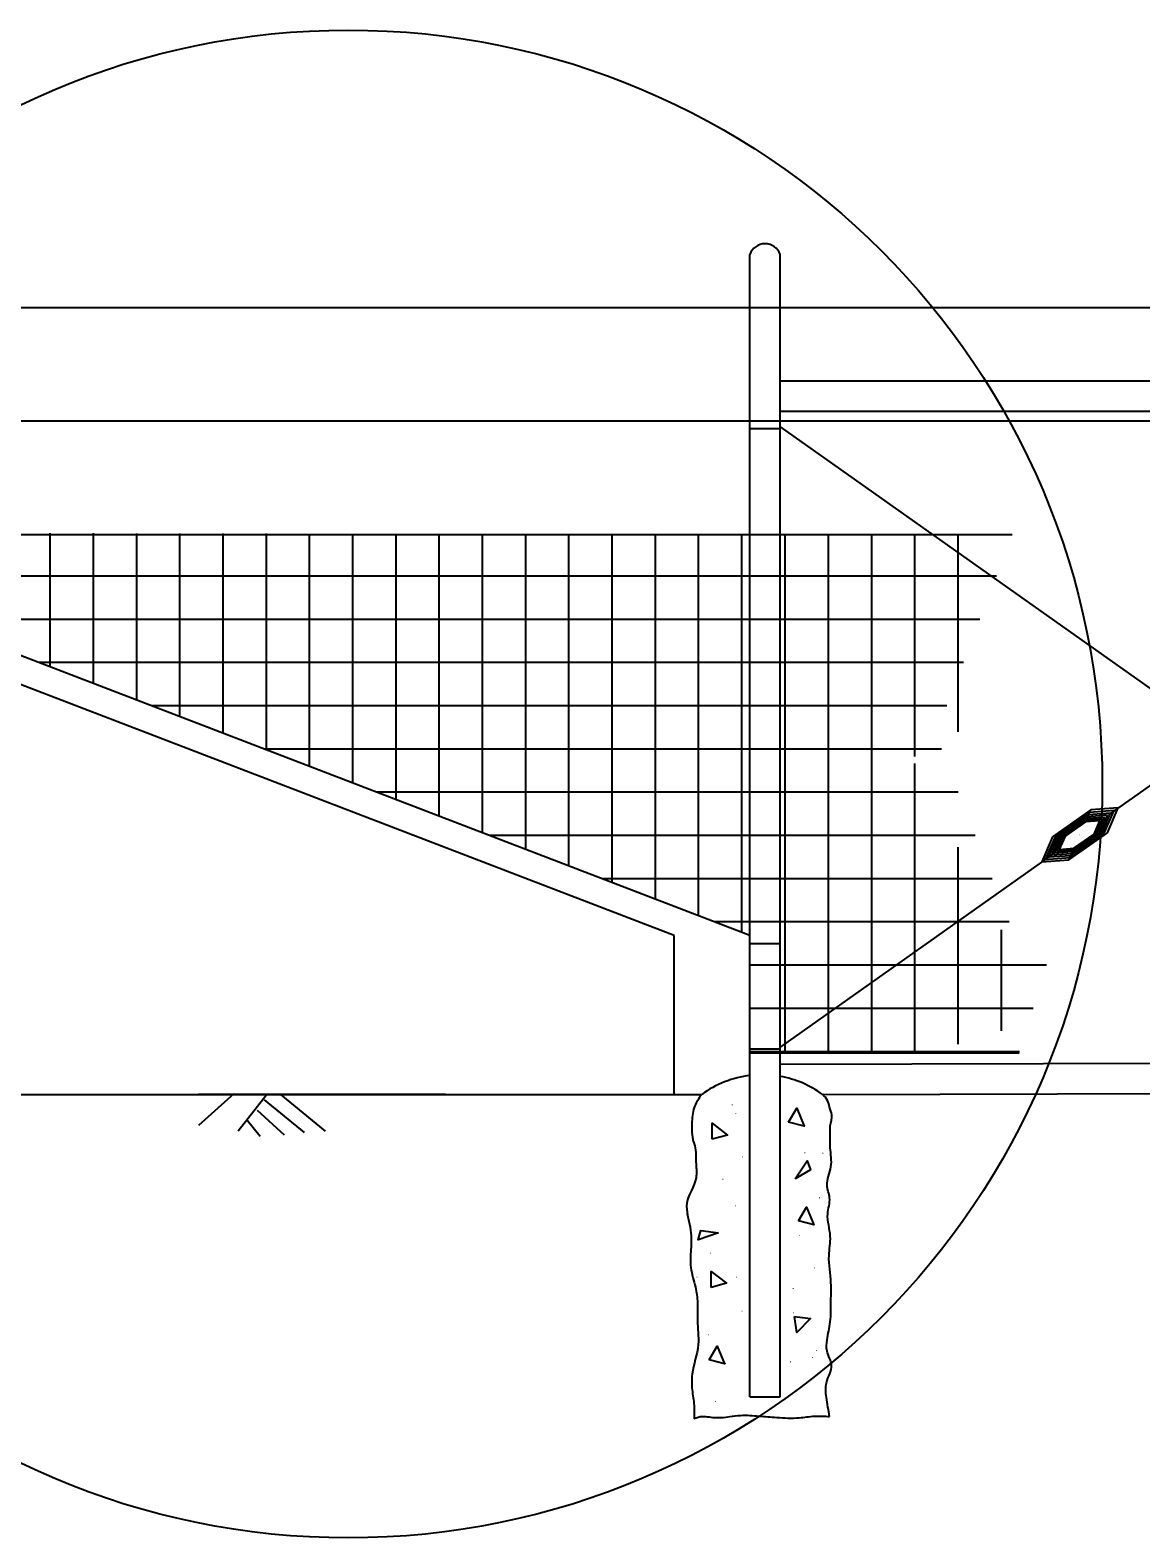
# Model space of a CAD drawing. Extents: x -800 to -719.3, y 369.4 to 418.9.
# Drawn here: x -759.71 to -751.14, y 407.32 to 418.95 of the extents above; entities that cross this region are included whole.
import ezdxf

# ---------------------------------------------------------------- set-up
doc = ezdxf.new("R2010")
doc.units = 0
doc.layers.add('mc_FENCE-WM', color=7, linetype='Continuous')
doc.layers.add('pp_PRESENTATION', color=7, linetype='Continuous')

msp = doc.modelspace()

# ---------------------------------------------------------------- linework, layer by layer
at = {"layer": 'mc_FENCE-WM'}
for p, q in [((-754.158, 408.407), (-754.158, 417.215)), ((-753.924, 408.407), (-753.924, 417.215)), ((-761.158, 416.807), (-750.626, 416.807)), ((-755.683, 416.807), (-755.683, 416.807)), ((-747.166, 416.238), (-753.916, 416.238)), ((-747.166, 416.005), (-753.916, 416.005)), ((-761.158, 415.932), (-750.626, 415.932)), ((-755.683, 415.932), (-755.683, 415.932)), ((-755.683, 415.932), (-755.683, 415.932)), ((-755.683, 415.932), (-755.683, 415.932)), ((-754.158, 415.874), (-753.924, 415.874)), ((-753.924, 415.888), (-749.846, 413.002)), ((-747.158, 415.874), (-751.394, 412.896)), ((-761.158, 415.057), (-752.135, 415.057)), ((-759.553, 414.035), (-759.553, 415.066)), ((-759.219, 413.907), (-759.219, 415.066)), ((-758.886, 413.779), (-758.886, 415.065)), ((-758.553, 413.651), (-758.553, 415.065)), ((-758.219, 413.523), (-758.219, 415.064)), ((-757.886, 413.395), (-757.886, 415.064)), ((-757.553, 413.267), (-757.553, 415.063)), ((-757.219, 413.139), (-757.219, 415.063)), ((-756.886, 413.012), (-756.886, 415.062)), ((-756.553, 412.884), (-756.553, 415.062)), ((-756.219, 412.756), (-756.219, 415.061)), ((-756.219, 413.265), (-756.219, 415.061)), ((-755.886, 412.628), (-755.886, 415.061)), ((-755.553, 412.5), (-755.553, 415.06)), ((-755.219, 412.372), (-755.219, 415.059)), ((-754.886, 412.244), (-754.886, 415.059)), ((-754.553, 412.116), (-754.553, 415.058)), ((-754.219, 411.988), (-754.219, 415.058)), ((-754.125, 415.057), (-754.125, 415.057)), ((-754.125, 415.057), (-754.125, 415.057)), ((-754.125, 415.057), (-754.125, 415.057)), ((-754.125, 415.057), (-754.125, 415.057)), ((-754.125, 415.057), (-754.125, 415.057)), ((-753.886, 411.057), (-753.886, 415.057)), ((-753.553, 411.057), (-753.553, 415.057)), ((-753.219, 411.057), (-753.219, 415.056)), ((-752.886, 413.345), (-752.886, 415.056)), ((-752.553, 413.534), (-752.553, 415.055)), ((-752.257, 414.735), (-760.912, 414.735)), ((-754.158, 411.964), (-760.924, 414.561)), ((-754.741, 411.965), (-760.924, 414.338)), ((-752.384, 414.402), (-760.509, 414.402)), ((-752.511, 414.069), (-759.64, 414.069)), ((-752.639, 413.735), (-758.772, 413.735)), ((-752.681, 413.402), (-757.903, 413.402)), ((-752.886, 411.057), (-752.886, 413.291)), ((-752.551, 413.069), (-757.035, 413.069)), ((-751.529, 412.935), (-751.824, 412.726)), ((-751.35, 412.928), (-751.54, 412.914)), ((-751.318, 412.95), (-751.529, 412.935)), ((-751.426, 412.753), (-751.35, 412.928)), ((-751.402, 412.757), (-751.318, 412.95)), ((-751.54, 412.914), (-751.805, 412.726)), ((-751.547, 412.896), (-751.787, 412.727)), ((-751.554, 412.881), (-751.77, 412.728)), ((-751.561, 412.866), (-751.754, 412.73)), ((-751.566, 412.854), (-751.741, 412.731)), ((-751.571, 412.842), (-751.728, 412.731)), ((-751.459, 412.85), (-751.571, 412.842)), ((-751.442, 412.863), (-751.566, 412.854)), ((-751.422, 412.876), (-751.561, 412.866)), ((-751.401, 412.892), (-751.554, 412.881)), ((-751.377, 412.909), (-751.547, 412.896)), ((-751.504, 412.747), (-751.459, 412.85)), ((-751.492, 412.748), (-751.442, 412.863)), ((-751.478, 412.749), (-751.422, 412.876)), ((-751.462, 412.751), (-751.401, 412.892)), ((-751.445, 412.752), (-751.377, 412.909)), ((-752.42, 412.735), (-756.166, 412.735)), ((-751.824, 412.726), (-751.908, 412.533)), ((-751.805, 412.726), (-751.882, 412.552)), ((-751.787, 412.727), (-751.855, 412.571)), ((-751.77, 412.728), (-751.831, 412.587)), ((-751.754, 412.73), (-751.81, 412.603)), ((-751.741, 412.731), (-751.791, 412.616)), ((-751.728, 412.731), (-751.773, 412.629)), ((-751.698, 412.548), (-751.402, 412.757)), ((-751.692, 412.566), (-751.426, 412.753)), ((-751.684, 412.583), (-751.445, 412.752)), ((-751.678, 412.598), (-751.462, 412.751)), ((-751.672, 412.613), (-751.478, 412.749)), ((-751.666, 412.625), (-751.492, 412.748)), ((-751.661, 412.637), (-751.504, 412.747)), ((-751.616, 412.74), (-751.616, 412.74)), ((-751.616, 412.74), (-751.616, 412.74)), ((-751.616, 412.74), (-751.616, 412.74)), ((-751.616, 412.74), (-751.616, 412.74)), ((-751.616, 412.739), (-751.616, 412.739)), ((-751.616, 412.739), (-751.616, 412.739)), ((-751.613, 412.742), (-751.613, 412.742)), ((-751.805, 412.605), (-753.925, 411.105)), ((-752.553, 411.126), (-752.553, 412.647)), ((-751.855, 412.571), (-751.684, 412.583)), ((-751.831, 412.587), (-751.678, 412.598)), ((-751.81, 412.603), (-751.672, 412.613)), ((-751.791, 412.616), (-751.666, 412.625)), ((-751.773, 412.629), (-751.661, 412.637)), ((-753.886, 411.059), (-753.886, 412.503)), ((-751.908, 412.533), (-751.698, 412.548)), ((-751.882, 412.552), (-751.692, 412.566)), ((-752.29, 412.402), (-755.298, 412.402)), ((-752.16, 412.069), (-754.429, 412.069)), ((-752.219, 411.229), (-752.219, 412.008)), ((-754.741, 410.74), (-754.741, 411.965)), ((-754.158, 411.903), (-753.924, 411.903)), ((-751.871, 411.735), (-754.159, 411.735)), ((-751.973, 411.402), (-754.163, 411.402)), ((-752.08, 411.069), (-754.166, 411.069)), ((-754.158, 411.091), (-753.924, 411.091)), ((-754.166, 411.059), (-752.083, 411.059)), ((-753.924, 410.974), (-747.158, 410.988)), ((-763.709, 410.74), (-754.53, 410.74)), ((-758.137, 410.743), (-758.409, 410.501)), ((-758.409, 410.742), (-756.504, 410.742)), ((-757.88, 410.741), (-758.104, 410.456)), ((-757.776, 410.74), (-757.432, 410.457)), ((-757.577, 410.741), (-756.523, 410.741)), ((-753.598, 410.74), (-747.548, 410.755)), ((-757.958, 410.619), (-757.749, 410.429)), ((-757.902, 410.698), (-757.595, 410.445)), ((-758.032, 410.538), (-757.934, 410.417)), ((-754.158, 408.407), (-753.924, 408.407))]:
    msp.add_line(p, q, dxfattribs=at)
for points in [[(-753.86, 410.526), (-753.797, 410.633), (-753.74, 410.495)], [(-754.449, 410.394), (-754.448, 410.518), (-754.33, 410.426)], [(-753.81, 410.089), (-753.716, 410.227), (-753.691, 410.158)], [(-753.784, 409.765), (-753.722, 409.871), (-753.665, 409.733)], [(-754.4, 409.673), (-754.558, 409.619), (-754.537, 409.689)], [(-754.457, 409.251), (-754.456, 409.374), (-754.338, 409.283)], [(-753.814, 409.026), (-753.691, 409.011), (-753.795, 408.904)], [(-754.473, 408.693), (-754.41, 408.799), (-754.354, 408.661)]]:
    msp.add_lwpolyline(points, close=True, dxfattribs=at)
for centre, radius, start, end in [((-754.041, 417.176), 0.123, 18.8136, 161.1864), ((-754.064, 410.097), 0.794, 111.3402, 125.9148), ((-754.064, 410.097), 0.794, 96.7656, 111.3402), ((-754.064, 410.097), 0.794, 54.0852, 79.8622)]:
    msp.add_arc(centre, radius, start, end, dxfattribs=at)
for points in [[(-754.592, 410.375), (-754.603, 410.445), (-754.603, 410.515), (-754.585, 410.639), (-754.538, 410.728), (-754.53, 410.74)], [(-753.539, 410.358), (-753.54, 410.434), (-753.538, 410.497), (-753.527, 410.582), (-753.544, 410.641), (-753.559, 410.693), (-753.598, 410.741)], [(-754.592, 410.375), (-754.583, 410.344), (-754.573, 410.203), (-754.573, 410.096), (-754.644, 409.901), (-754.618, 409.715), (-754.613, 409.542), (-754.613, 409.404), (-754.578, 409.253), (-754.562, 409.134), (-754.562, 408.998), (-754.557, 408.81), (-754.603, 408.583), (-754.603, 408.461), (-754.588, 408.341), (-754.588, 408.239)], [(-753.543, 408.256), (-753.568, 408.403), (-753.568, 408.516), (-753.528, 408.651), (-753.563, 408.761), (-753.563, 408.846), (-753.538, 408.985), (-753.533, 409.151), (-753.533, 409.287), (-753.548, 409.497), (-753.538, 409.645), (-753.558, 409.818), (-753.543, 409.941), (-753.563, 410.038), (-753.533, 410.18), (-753.538, 410.328), (-753.539, 410.358)], [(-754.588, 408.239), (-754.556, 408.252), (-754.444, 408.249), (-754.312, 408.255), (-754.23, 408.265), (-754.088, 408.259), (-753.951, 408.249), (-753.778, 408.246), (-753.661, 408.259), (-753.543, 408.256)]]:
    msp.add_spline(points, degree=3, dxfattribs=at)
at = {"layer": 'pp_PRESENTATION'}
msp.add_circle((-757.254, 413.133), 5.813, dxfattribs=at)

# ---------------------------------------------------------------- texts
at = {"layer": 'mc_FENCE-WM'}
for p in [(-754.303, 410.656), (-754.275, 410.59), (-754.46, 410.411), (-754.225, 410.254), (-753.743, 410.285), (-753.604, 410.283), (-754.375, 410.083), (-753.63, 409.939), (-754.654, 409.811), (-754.277, 409.876), (-753.783, 409.647), (-754.472, 409.512), (-754.575, 409.326), (-754.268, 409.326), (-753.668, 409.398), (-753.833, 409.24), (-754.227, 409.065), (-753.831, 409.052), (-754.485, 408.883), (-753.654, 408.761), (-754.354, 408.661), (-753.854, 408.675), (-753.686, 408.707), (-754.433, 408.368)]:
    msp.add_text('.', height=0.0467, dxfattribs=at).set_placement(p)

doc.saveas('drawing.dxf')
